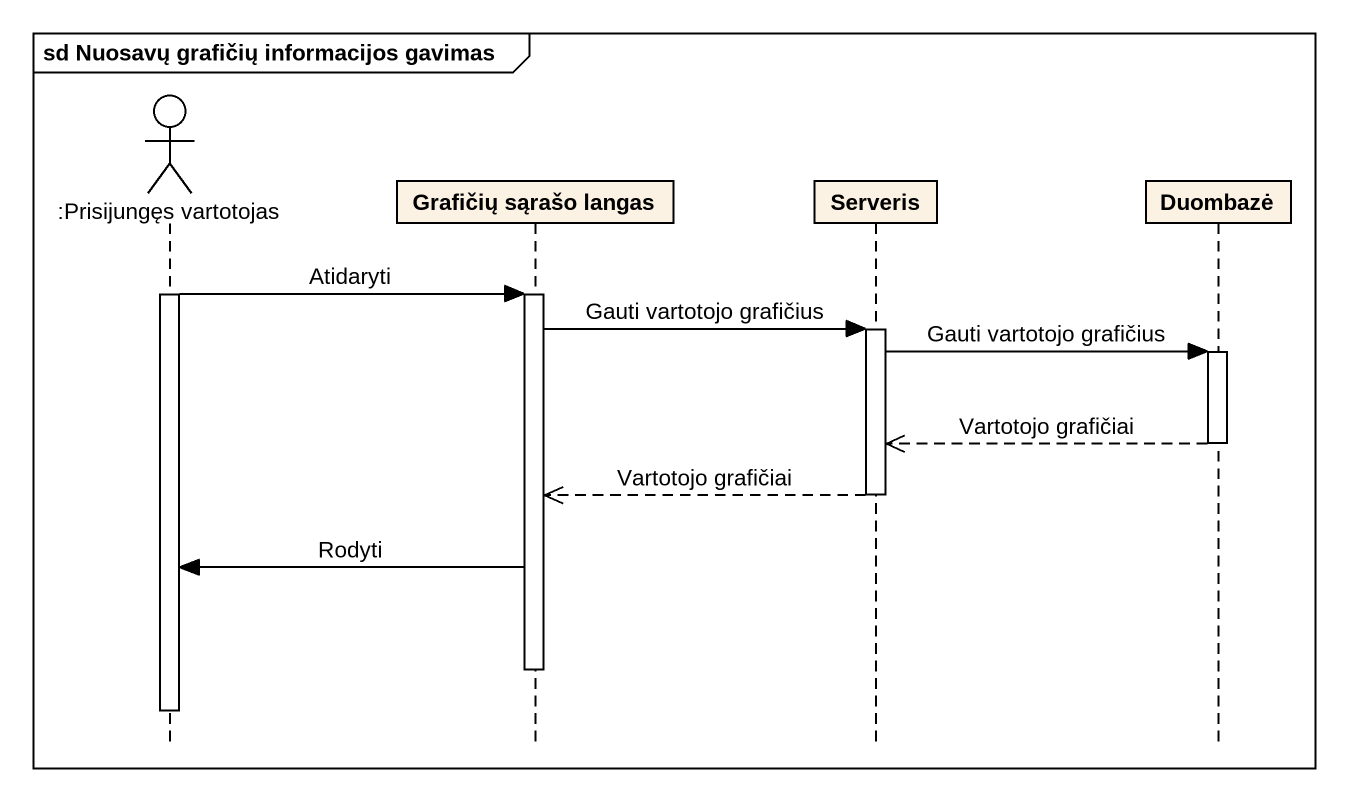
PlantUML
@startuml
mainframe sd Nuosavų grafičių informacijos gavimas
hide footbox
actor ":Prisijungęs vartotojas" as Prisijungęs_vartotojas
participant "Grafičių sąrašo langas" as Grafičių_sąrašo_langas
participant Serveris
participant Duombazė

activate Prisijungęs_vartotojas
Prisijungęs_vartotojas -> Grafičių_sąrašo_langas : Atidaryti
activate Grafičių_sąrašo_langas
Grafičių_sąrašo_langas -> Serveris : Gauti vartotojo grafičius
activate Serveris
Serveris -> Duombazė : Gauti vartotojo grafičius
activate Duombazė
Duombazė -->> Serveris : Vartotojo grafičiai
deactivate Duombazė
Serveris -->> Grafičių_sąrašo_langas : Vartotojo grafičiai
deactivate Serveris
Grafičių_sąrašo_langas -> Prisijungęs_vartotojas : Rodyti
deactivate Grafičių_sąrašo_langas
deactivate Prisijungęs_vartotojas
@enduml
